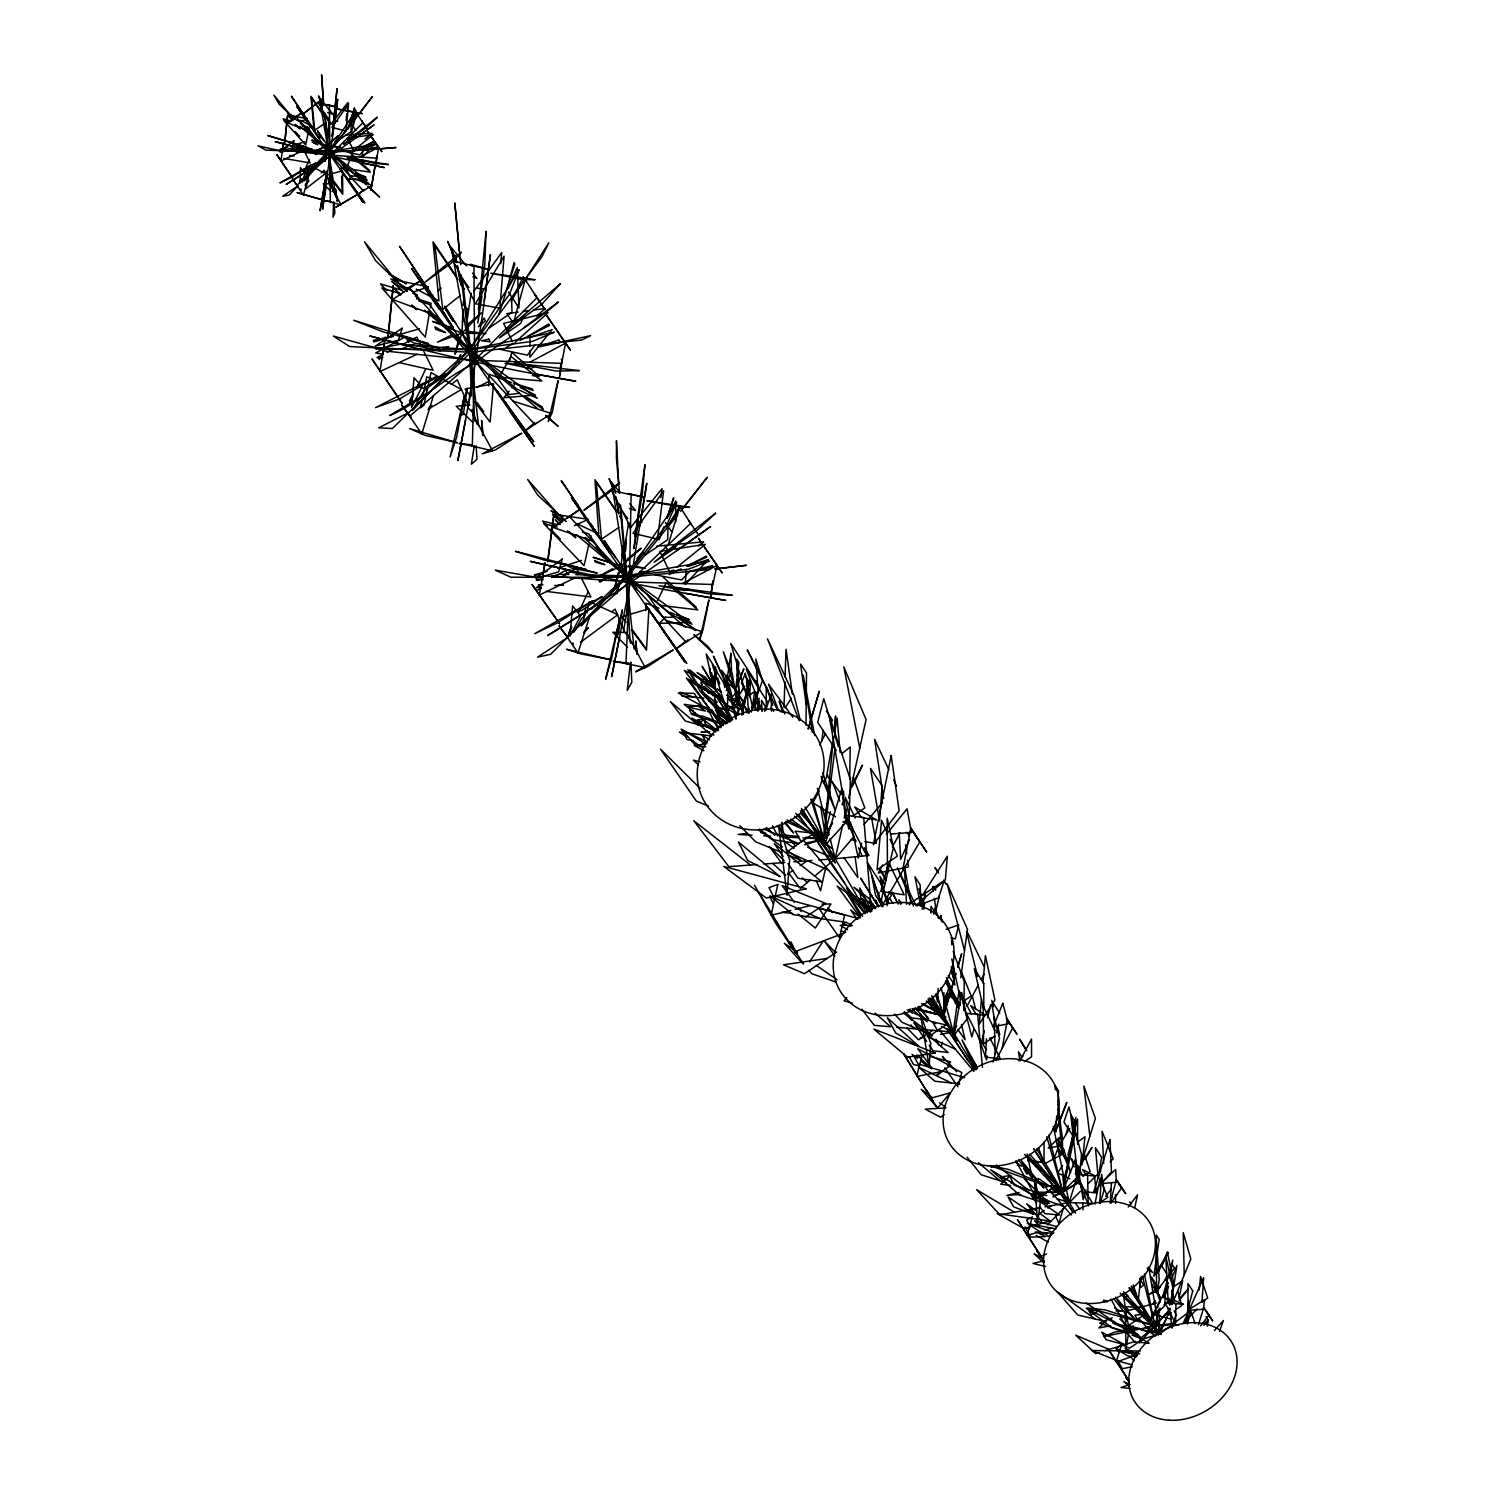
<?xml version="1.0" encoding="UTF-8"?>
<svg xmlns="http://www.w3.org/2000/svg" width="1495" height="1495" viewBox="0 0 1495 1495"><rect width="100%" height="100%" fill="white"/><g stroke="black" fill="none" stroke-linecap="round" stroke-linejoin="round"><path stroke-width="1.5" d="M675.703 521.662L675.703 500.993L668.209 516.653M771.327 711.153L771.345 693.923L765.459 710.686M1044.052 1142.217L1044.033 1163.166L1038.52 1147.824M1159.41 1315.077L1159.391 1330.531L1166.605 1318.609M529.94 350.615L529.903 357.23L552.16 329.554L530.015 337.365L529.959 346.186M351.101 124.253L351.063 131.653L338.842 140.081M806.011 725.224L806.515 672.956L800.591 664.098L806.216 704.481M739.707 705.939L737.353 664.191L739.558 705.733M736.942 685.981L743.819 668.882L735.54 689.494L738.96 662.79L736.736 659.071L737.259 676.076M943.943 992.643L943.569 1015.796L912.025 1008.508M963.826 1010.601L964.294 981.673L953.175 951.418M849.683 779.157L850.244 746.977L841.592 753.854M835.144 737.932L835.555 715.974L834.004 732.232M930.899 913.165L931.03 906.288L935.235 912.828M645.803 610.651L645.971 603.195L659.033 608.166M488.659 385.953L488.958 374.199L511.159 382.421M668.003 526.763L667.686 539.714L644.962 555.206M300.046 182.689L300.476 167.664L305.335 173.551L301.766 181.063M759.049 709.882L759.367 700.912M783.978 707.303L784.894 681.757M785.062 677.123L786.052 649.26L792.331 694.147M944.242 997.651L943.569 1015.796L918.846 1009.648M749.257 708.387L749.088 712.779L742.865 704.145L746.995 690.896M749.724 697.417L750.434 679.851L748.378 686.485M333.609 202.143L332.974 217.223L334.88 212.738L333.89 202.105M938.187 988.457L937.533 1002.042L935.945 995.296M710.816 685.439L708.2 680.767L703.379 681.869L714.535 687.158L715.582 666.994M459.656 340.262L458.797 338.393L455.041 354.24L461.955 333.142L463.226 309.315M463.45 304.98L463.693 300.663L463.244 305.073M986.476 1038.838L985.429 1057.114L1000.361 1058.778L989.989 1038.165M1111.476 1182.62L1110.355 1200.336L1112.56 1196.804M940.486 919.892L940.785 915.37L942.149 922.116M1099.685 1203.382L1101.628 1174.266L1103.964 1190.394L1100.17 1203.438M1201.98 1302.014L1203.625 1277.59L1183.367 1323.038L1197.215 1308.947M686.354 569.165L685.252 584.433L708.387 559.466L688.69 566.231M1056.741 1115.831L1055.563 1131.752L1066.795 1102.394L1057.47 1126.744M1057.75 1102.282L1058.591 1091.014L1054.947 1085.407L1055.302 1089.724M924.19 907.334L924.545 902.83M924.882 898.327L925.405 891.562L922.209 909.203M500.003 305.914L504.095 256.206L475.354 303.765L499.816 308.176M327.461 140.119L328.395 129L326.994 145.688L324.228 158.302L326.078 149.93M569.987 636.085L572.622 605.905L580.565 616.033L571.034 634.086M945.046 998.978L943.569 1015.796L916.771 1008.807M1132.425 1333.671L1133.098 1325.747L1134.07 1332.026M416.731 298.981L417.105 294.646L412.807 293.375M981.468 999.034L979.188 1024.187L994.922 999.987L985.411 955.604L982.925 983.037M500.675 263.681L501.741 252.412L473.597 291.693M833.556 736.867L823.708 839.069L804.572 844.843M560.831 363.547L559.541 376.665L562.12 360.575L561.26 359.174M346.13 120.441L346.803 113.695M347.251 109.191L347.943 102.445L330.825 124.347L328.246 118.367M462.796 309.465L462.553 322.285M466.739 316.492L467.561 308.456M887.114 905.746L887.563 901.335M618.893 573.613L618.313 572.51L614.501 588.525L621.079 566.082L623.228 545.432M1082.118 1164.549L1084.959 1136.723L1077.615 1142.236M1199.214 1289.886L1200.597 1276.487L1207.68 1297.94L1202.653 1301.734M701.342 680.786L714.535 687.158L716.086 673.423L713.676 676.431M986.999 1055.825L986.55 1059.936L978.029 1036.315L986.289 1049.789M630.554 662.266L627.227 690.335L631.824 682.187L630.909 662.322M1140.834 1277.87L1138.181 1300.314L1133.247 1284.934M1186.189 1323.168L1188.787 1301.229L1189.908 1315.114L1187.329 1323.467M334.637 123.58L337.683 99.268L322.546 209.393L326.003 186.931M834.92 748.92L823.708 839.069L805.805 843.124M327.33 135.503L329.33 119.992L324.807 113.732L332.899 191.416M330.713 167.683L328.713 183.007L332.507 187.137M306.325 176.896L307.017 171.57L319.201 163.161M484.231 301.074L490.397 254.561C481.726 323.537 471.467 392.475 457.844 460.553L465.58 419.721M660.827 497.629L662.042 488.659L630.124 528.183L627.545 522.11M878.462 896.738L879.079 892.235M959.024 990.419L953.268 1032.055L940.542 1034.316M960.78 977.767L967.489 929.236L947.12 883.825L964.537 950.577M622.817 545.955L622.107 556.308M726.85 681.271L726.346 684.822L713.451 656.155L720.945 672.283M467.15 320.042L471.131 293.3M472.42 379.655L468.159 407.985L474.382 414.264M752.135 708.742L754.732 691.344L750.21 694.895M1169.837 1308.162L1168.828 1314.927L1168.473 1308.144M1170.51 1303.659L1172.865 1287.886L1165.782 1256.211L1168.249 1303.64M307.671 173.588L308.344 169.159M821.633 741.146L823.315 730.364M474.233 446.015L471.373 464.179L476.942 459.32L476.176 445.902M751.294 712.143L752.284 705.846L746.584 681.458L748.565 713.358M308.101 175.98L306.064 188.576L325.368 173.588L309.801 165.496L308.774 171.794M1157.055 1293.287L1159.242 1279.776L1156.14 1239.953L1156.663 1293.212M639.729 526.24L646.793 483.259L630.199 583.33L611.661 676.618L619.64 637.412M429.551 312.268L425.29 337.104L381.898 287.974L401.165 293.954M430.336 307.764L431.102 303.242L418.264 299.262M624.387 547.787L628.722 522.671M1169.651 1278.337L1172.79 1260.061L1162.661 1297.342M628.236 603.98L623.583 630.797L629.787 637.823L627.022 577.313L620.574 504.974M352.82 159.722L353.511 155.854M1207.269 1326.196L1208.39 1319.898L1204.839 1322.888M1002.229 1048.144L1007.387 1019.646L1012.694 1027.906L996.118 1059.918M832.565 743.183L826.754 775.083L841.423 794.331M835.051 729.523L837.125 718.123L840.097 752.284M902.569 871.099L910.791 827.707L919.836 841.891L881.564 906.587M1094.938 1204.073L1100.058 1178.172L1107.702 1197.42L1100.152 1202.447M948.054 993.353L943.569 1015.796L914.772 1008.135M422.281 398.997L420.487 407.855L424.094 405.126M423.178 394.587L426.766 376.871L431.195 378.272M583.835 617.229L585.704 608.334M583.143 621.565L585.106 612.146L607.755 596.748M764.394 711.153L765.365 706.593L761.553 700.258L762.039 711.377M1179.032 1297.903L1182.713 1280.71L1173.22 1286.989M933.628 914.099L934.992 907.82L938.561 918.435M424.169 403.856L426.131 394.923M427.103 390.457L431.008 372.591L439.119 377.114M824.53 816.513L829.949 791.864L822.456 780.577M586.9 612.95L589.385 601.644L617.809 614.688L580.415 642.345M825.913 866.633L820.568 890.796L816.233 880.48M1134.742 1207.698L1137.602 1194.748L1128.295 1206.895M842.731 824.735L835.182 858.747L814.513 876.35M844.208 818.045L846.17 809.225M848.618 798.218L866.091 719.562L843.815 666.938L859.756 748.079M742.473 711.769L749.556 680.206L742.454 713.975M861.587 843.236L858.261 857.999L850.431 821.876M588.937 544.18L584.059 565.689L543.694 523.568L557.187 527.006M589.927 539.882L590.899 535.584M939.421 895.673L936.076 909.838L934.3 898.364M753.405 707.023L756.937 692.241M1066.159 1134.238L1068.215 1125.623M425.608 396.231L427.719 387.541L450.929 371.62M981.673 1041.679L984.327 1030.784M987.522 1017.721L990.718 1004.64M830.491 811.635L824.96 834.154L820.736 807.113M509.552 361.285L511.776 352.278L539.246 376.366L532.295 375.544M996.53 1032.933L998.753 1024.056M350.933 134.681L356.52 113.041L362.949 122.796L330.227 155.181L296.888 185.324L303.41 195.004L309.11 174.28M945.008 1002.267L949.082 986.793L945.457 981.262M909.502 904.961L910.642 900.625L904.624 867.399M941.252 1046.668L942.411 1042.295M1110.206 1202.952L1116.41 1179.667L1121.642 1187.815L1110.972 1203.139M958.557 1084.735L961.827 1072.55L948.409 1065.916M974.067 1028.747L971.862 1036.969L960.257 992.25L971.582 1014.507M1072.737 1136.947L1067.897 1154.925L1076.269 1165.278M1073.933 1132.444L1077.559 1118.97L1077.615 1144.123M506.861 289.283L514.056 262.615L514.897 263.942L498.825 314.679M514.093 320.677L525.268 279.658L536.967 297.748L474.588 360.276L409.686 416.189L421.796 433.961L433.4 395.764M993.054 1062.029L999.52 1038.24L994.194 1017.086L995.203 1054.125M1159.69 1308.312L1154.925 1325.841L1139.526 1342.809M742.342 690.111L743.576 685.7M1064.066 1178.116L1068.383 1162.979L1057.6 1147.02M1063.207 1208.633L1058.927 1223.583L1055.713 1216.369M1086.024 1189.796L1083.165 1199.756L1077.615 1165.222L1082.399 1175.518M957.79 967.078L961.659 953.773L957.809 966.947M350.914 119.693L354.464 107.846L350.933 119.768M1157.485 1307.957L1160.643 1297.492L1151.599 1284.373M668.153 544.909L679.795 506.599L690.634 523.399L629.451 581.91L566.736 636.515L577.93 652.923L589.703 616.519M1160.269 1308.573L1154.925 1325.841L1140.666 1338.343M1163.615 1297.772L1168.305 1282.654M1198.448 1324.645L1203.83 1307.434L1208.876 1315.32L1200.578 1325.841M347.812 129.317L350.316 121.674M1186.413 1323.542L1190.674 1310.629L1195.084 1323.561M666.845 518.354L673.666 497.854L667.069 518.13M712.76 682.636L716.796 670.638L706.201 654.006L714.087 688.485L691.942 673.684L689.905 669.928L702.968 681.066M741.875 715.227L743.258 711.34L736.661 701.118M752.508 708.368L762.487 680.636L755.853 659.033L758.227 692.447M1065.785 1187.497L1064.347 1191.515L1062.665 1174.435M726.29 690.578L727.374 687.55L723.524 680.823L724.851 687.569M1219.49 1331.354L1223.433 1320.477L1214.407 1330.587M659.164 539.732L663.911 526.763M733.297 706.182L736.063 699.062L738.268 702.912L728.233 709.508L715.862 707.677M1053.9 1158.831L1057.731 1149.057L1061.338 1154.869L1046.332 1162.848L1027.981 1161.129M1165.128 1280.056L1166.735 1275.945M1168.623 1286.317L1164.474 1296.744L1171.071 1303.603L1176.92 1265.461L1171.93 1277.982M301.168 179.269L299.579 183.175L301.074 178.877M304.363 171.439L309.185 159.647M1139.47 1340.118L1159.84 1333.858L1170.249 1308.686M1171.987 1304.518L1190.824 1258.996L1183.255 1232.684L1184.246 1274.861M508.225 288.273L517.27 267.68L518.989 307.877L508.487 292.104M909.539 839.592L900.663 859.307L899.205 832.846M1139.788 1280.692L1141.545 1276.786M412.9 396.343L410.004 402.566L409.462 400.884L413.536 393.278M417.74 385.99L425.533 369.246M571.725 627.115L568.81 633.375L571.445 626.442M578.546 612.501L588.339 591.478M945.232 996.885L947.082 992.867M852.225 786.762L862.503 765.141L850.636 787.734M657.37 600.728L666.322 582.62L697.847 609.867L659.856 605.288M302.027 182.353C317.538 157.181 346.541 140.063 355.773 110.48L328.975 151.5L304.494 180.82M422.095 386.85L411.592 407.275L414.022 377.749L420.749 385.336M819.615 745.071L825.576 733.522M830.491 723.991L832.453 720.179L826.324 710.966M832.323 822.642L823.708 839.069L802.908 837.947M842.021 804.16L844.189 800.049M1019.982 1060.721L1031.513 1038.988L1031.569 1056.797L1024.206 1061.73M956.445 1026.075L953.268 1032.055L923.929 1029.569M966.91 1006.378L978.253 985.037M981.15 979.561L984.046 974.123M417.628 385.654L419.665 381.842M819.335 790.743L812.888 802.759L835.593 816.887M823.614 782.745L827.912 774.728M882.573 864.988L878.238 872.987L908.455 866.988L907.577 860.316M892.384 846.955L899.99 832.958M832.491 822.979L823.708 839.069L805.73 837.219M842.358 804.871L844.544 800.853M573.93 632.179L581.704 618.594L584.994 615.417M1085.164 1158.961L1092.004 1147.412L1081.838 1162.923M753.368 707.752L759.068 698.408L752.994 707.64M1069.729 1128.37L1057.712 1148.123L1059.394 1137.489L1048.219 1148.048L1057.993 1146.31M1072.102 1124.446L1074.494 1120.54L1070.812 1114.84M744.734 686.336L736.306 699.716L737.558 691.363L729.896 699.23L736.53 698.277M922.527 895.15L947.363 856.224L945.326 879.808L909.24 904.083M526.688 277.248L548.796 242.844L541.769 257.009L470.85 352.259L392.4 428.504L378.665 427.832L408.939 412.433M809.655 961.883L823.147 941.028M735.428 715.937L744.099 702.557M1065.318 1188.133L1062.795 1192.02L1053.078 1197.084M785.137 707.733L791.397 698.277M1062.609 1165.483L1057.656 1172.865L1069.747 1178.77M1066.309 1159.952L1070.028 1154.42M1065.281 1188.357L1062.795 1192.02L1053.134 1196.075M1075.279 1173.706L1077.783 1170.043M1045.397 1199.326L1043.361 1202.148L1047.247 1200.13M534.892 345.158L527.455 355.175L499.087 349.12M1105.609 1196.392L1111.252 1189.011M359.248 113.732L372.255 96.764L329.292 152.415L303.485 179.923M1152.626 1304.201L1155.336 1300.687M955.548 1029.139L953.268 1032.055L941.57 1026.411M1167.801 1276.637L1155.672 1292.203L1160.494 1286.84L1147.917 1295.006L1156.495 1291.288M1170.473 1273.198L1174.491 1268.04L1171.575 1263.574M683.365 507.833L707.284 477.26L680.561 511.271M1179.2 1300.594L1188.245 1289.026L1179.163 1299.062M509.178 391.148L503.908 397.707L535.528 395.11L520.204 387.448M511.813 387.859L514.467 384.57M677.777 514.71L627.022 577.313L550.627 654.324L537.583 657.146L566.829 637.991M886.329 834.36L907.073 808.832L911.315 832.435L890.87 834.004M305.092 185.231L308.979 180.596L305.784 183.941M854.15 836.247L835.182 858.747L818.886 859.961M864.054 824.492L882.629 802.441M846.88 997.52L844.077 1000.79L852.43 1003.276M1203.942 1325.299L1208.39 1320.235L1205.96 1316.497M581.424 625.919L626.218 575.799L666.807 524.801L676.805 502.339L626.218 575.799L591.59 609.082M583.984 632.684L588.469 627.676L583.779 632.217M364.107 150.098L359.772 154.901L344.579 151.406M1170.062 1309.115L1154.925 1325.841L1103.684 1336.642L1114.99 1332.008L1139.396 1328.233M689.55 571.408L681.664 579.967L654.492 574.715M428.803 408.808L431.905 405.537L428.635 408.266M938.262 1074.942L941.345 1071.691M947.512 1065.225L950.614 1061.992L930.937 1056.61M468.477 326.377L481.315 312.904L467.58 324.546L468.477 326.377L461.955 333.142L437.4 342.168L452.892 334.338L453.733 336.188M1169.482 1310.685L1154.925 1325.841L1146.048 1327.224M1047.565 1224.741L1080.399 1191.347M351.886 176.204L348.783 179.307L366.63 179.269L356.913 174.13M828.473 834.341L823.708 839.069L785.828 821.353M1088.323 1183.498L1100.843 1171.071M1110.094 1161.895L1113.158 1158.849L1102.058 1131.192L1103.721 1163.39M665.63 617.024L659.258 623.34L690.858 622.35L680.636 617.323M1018.338 1060.74L1022.916 1056.217M1106.15 1320.832L1098.806 1327.952L1110.579 1325.785M1159.055 1309.583L1154.121 1314.311L1170.828 1319.113M1163.97 1304.855L1168.903 1300.127M1100.619 1183.741L1115.625 1169.482L1116.354 1182.19L1102.861 1183.517M828.641 834.565L823.708 839.069L787.099 819.989M515.252 342.205L548.067 312.679L503.591 323.387L512.523 341.72M330.694 142.399L338.038 135.821L326.994 145.688L314.567 151.518L322.845 147.65M321.163 173.028L324.303 170.224L329.778 182.465M627.825 560.12L641.206 548.216L627.227 559.018L627.825 560.12L621.079 566.082L597.402 577.201L612.595 568.698L613.174 569.819M916.416 905.148L944.092 880.985L938.617 897.785L916.865 905.839M437.96 290.946L441.193 288.124M536.593 316.006L545.376 308.493L534.014 310.007M534.5 422.711L524.016 431.681L537.041 422.767M800.143 888.591L810.122 880.088M612.034 611.661L615.062 609.119L623.882 630.217M673.591 569.913L670.059 572.772L659.837 551.393L705.304 544.329L677.104 567.072M460.367 295.431L442.8 309.428L434.877 245.591L457.956 279.827M364.892 139.054L372.162 133.279L345.943 135.036M698.277 545.993L703.64 541.807L656.791 546.198M686.037 641.112L675.609 649.185L688.242 640.607L687.775 639.767M451.079 384.57L457.32 379.823L468.402 405.407M1139.115 1329.111L1123.511 1327.784L1112.672 1323.038L1159.84 1333.858L1187.441 1313.152L1187.46 1323.897M523.418 328.022L558.364 301.971C532.781 324.77 501.703 340.355 475.765 362.799C444.949 376.946 420.73 402.211 389.69 415.573L426.318 393.559M355.548 138.213L374.012 124.907L330.526 156.041L286.18 184.446L305.073 172.504M676.469 550.795L710.63 526.483C657.65 564.811 603.401 601.644 547.581 635.581L582.807 613.604M488.715 328.265L512.019 312.287L511.552 297.598M618.874 527.473L601.495 539.19L596.262 482.081L616.912 512.262M843.236 822.456L848.637 818.812M852.243 816.382L864.839 807.879L853.271 777.288M787.529 874.126L792.911 870.501M800.087 865.661L807.244 860.821M805.431 917.164L825.801 903.428L782.165 885.657L794.48 902.345M836.658 952.053L804.478 973.712L783.548 964.798L827.202 958.426M956.931 1005.556L960.5 1003.164M964.069 1000.772L971.208 995.988L961.528 972.273M932.805 1030.317L918.584 1039.866L907.203 1028.149M936.786 1074.662L950.11 1065.748L917.743 1048.761L931.348 1067.262M994.997 1036.203L983.561 1043.865L983.224 1005.911L994.941 1030.784M944.223 1114.728L940.561 1117.195L925.218 1109.122L945.999 1107.907M1075.821 1181.143L1079.39 1178.77M1082.978 1176.378L1090.135 1171.613L1084.286 1154.028M1044.332 1210.408L1037.194 1215.173L1029.102 1209.623M1047.902 1208.035L1051.471 1205.643M1053.844 1232.814L1048.182 1236.571L1045.173 1233.057M325.723 122.87L314.735 130.177L311.446 97.698L325.069 117.955M1167.67 1314.946L1171.202 1312.591M1176.49 1309.078L1181.779 1305.565L1177.649 1290.82M1143.507 1338.866L1129.416 1348.228L1122.764 1345.238M290.684 150.603L296.44 147.127L298.738 150.547M527.941 336.338L548.646 323.948L549.562 325.424L520.017 340.337M428.093 409.294L461.413 389.504L443.174 379.356M542.218 584.134L536.406 587.591L540.947 587.927M555.766 576.098L565.446 570.361L568.025 574.08M294.459 150.416L301.915 146.099L310.119 162.936L283.62 158.377M537.509 590.301L541.396 588.077M564.68 574.734L576.322 568.063L579.443 574.267M293.057 151.126L298.103 148.341L313.427 151.855M1099.834 1310.162L1091.275 1314.89L1088.622 1310.274L1097.237 1309.564M560.718 577.257L570.436 572.006L598.037 577.294M529.921 362.22L565.54 343.159L561.653 363.341L474.588 360.276L383.262 350.858L379.917 371.582L416.862 354.334M682.43 583.555L717.002 565.446L712.909 584.489L629.451 581.91L542.853 575.706L539.209 595.122L574.771 577.986M359.79 157.068L378.627 147.295L376.852 158.152L330.227 155.181L282.518 150.023L280.873 161.068L300.065 151.929M686.99 566.1L706.238 556.121L706.799 557L687.046 566.175M383.019 354.521L377.058 357.604L381.543 358.613M386.999 352.484L392.961 349.4M402.884 344.28L416.787 337.085L420.88 345.401M506.132 347.345L514.074 343.327M440.875 350.521L448.724 346.578L441.978 347.494M476.755 387.485L488.772 381.505M669.199 574.491L681.103 568.941M574.342 525.717L588.283 519.288L552.477 514.018L566.399 521.456M360.202 148.341L350.222 152.864L369.657 170.523M1046.556 1253.913L1040.707 1256.547L1044.332 1262.023M401.37 348.989L411.536 344.71L440.39 350.82M1112.243 1317.805L1099.759 1323.056L1125.623 1332.736M989.69 1038.595L993.708 1037.063M844.488 932.917L795.34 951.605L803.619 964.013M991.204 1167.408L996.754 1165.352M1132.07 1354.04L1140.218 1351.032L1091.873 1350.527L1115.793 1360.058M1137.62 1354.563L1116.242 1362.038L1119.419 1351.144L1139.769 1353.816M695.324 712.536L691.531 713.844L689.494 709.938L693.344 710.443M946.129 929.273L958.706 924.919L955.324 938.804L951.007 938.169M543.227 573.034L534.724 575.837L534.35 574.94L547.301 571.221M558.083 568.119L581.499 560.382M1129.472 1384.781L1121.007 1387.491L1130.052 1388.463M285.975 147.725L279.714 149.706L288.012 146.884M292.235 145.744L304.774 141.782M1099.423 1352.414L1095.555 1353.592L1075.727 1335.166L1109.103 1349.443M1105.216 1350.62L1135.434 1341.351M1040.464 1231.45L1027.065 1235.505L1030.111 1224.069L1055.993 1228.871M1044.93 1230.086L1051.62 1228.068M1030.56 1226.76L1024.168 1228.684L997.109 1213.622L1049.77 1220.966L1034.839 1225.47M626.573 615.361L622.107 616.688L626.162 622.256M631.039 614.034L648.923 608.727L646.457 650.119L631.581 629.694M1156.775 1302.967L1128.949 1310.386L1125.361 1306.723L1141.638 1307.321M393.353 336.282L373.825 341.906L373.358 340.374L393.278 336.02M399.894 334.413L419.534 328.769M328.19 174.747L342.467 170.766L342.785 194.35L332.17 180.091M542.666 578.528L536.275 580.097L543.208 579.761M551.169 576.435L559.672 574.323L568.847 574.529M790.818 910.436L771.233 915.258L775.045 896.01L858.99 918.771M795.172 909.352L810.402 905.596M1044.257 1260.752L1033.026 1263.425L1045.603 1266.564M1019.198 1192.449L1006.864 1195.327L1020.842 1194.486M280.144 152.228C311.128 144.847 345.214 158.377 375.357 144.473L328.975 151.5L296.421 151.985M707.322 730.924L701.062 732.326L709.845 731.728M558.439 342.561L590.6 335.665L581.761 339.982L470.85 352.259L349.624 346.56L333.385 336.076L375.451 347.774M1040.632 1234.44L1047.229 1233.076M714.872 702.743L717.376 702.239L714.236 699.081M943.046 1071.28L916.827 1076.437L919.574 1064.272L964.555 1077.708M1132.257 1366.748L1122.296 1368.71L1117.868 1361.011L1132.164 1364.86M920.359 1037.885L924.863 1037.082M927.124 1036.689L932.301 1035.773M1040.576 1207.586L999.912 1214.8L976.665 1189.721L1014.414 1212.221M1044.93 1206.82L1069.149 1202.522L1092.602 1203.325L1085.463 1191.515M1010.975 1175.425L1000.473 1176.995L1004.547 1179.2M519.363 393.222L509.253 394.605L492.303 370.368M506.712 313.632L518.092 312.119M522.633 311.521L529.454 310.605M747.238 833.294L738.194 834.453L752.06 835.2M705.883 718.852L697.305 719.824L701.267 721.973M841.311 925.349L845.834 924.919L842.545 921.836M710.405 569.427L627.022 577.313L551.674 577.257M470.009 404.977L456.181 406.248L472.775 422.263M377.02 149.238L396.025 147.519L329.292 152.415L265.998 150.154L257.906 145.781L279.528 150.64M757.143 864.54L728.869 866.651L693.792 820.736L750.471 865.044M763.814 864.054L784.763 862.503M793.752 861.83L811.916 860.485M1037.156 1193.533L1046.481 1192.973M1051.134 1192.711L1062.795 1192.02L1078.474 1182.396L1062.795 1192.02L1037.549 1192.263M570.866 578.453L626.218 575.799L687.962 569.371L709.62 561.055L626.218 575.799L575.743 574.678M554.552 585.498L563.409 585.068L558.868 585.012M673.61 617.155L663.369 617.472L647.559 594.879M289.862 155.779L294.253 155.704L289.806 155.48M356.371 176.074L350.503 176.111L341.196 162.824M822.007 904.064L830.977 903.989L815.373 928.04L798.162 914.099M542.61 577.238L510.916 577.219L495.35 570.156L535.827 577.238M542.984 584.825L538.443 584.769L539.041 586.227M470.065 333.329L486.024 333.628L469.168 331.479L470.065 333.329L461.955 333.142L432.541 321.406L451.284 327.405L452.125 329.236M626.779 632.516L612.857 632.273L627.47 647.204M763.627 835.817L770.56 836.191M782.109 836.826L798.293 837.705M1115.98 1310.816L1126.146 1311.358L1126.37 1316.235L1123.848 1316.441L1126.595 1321.057L1126.445 1317.842M629.227 566.773L645.391 568.119L628.629 565.671L629.227 566.773L621.079 566.082L593.067 557.28L611.735 563.167M1136.854 1356.656L1127.94 1355.928L1115.924 1348.957L1137.172 1355.292M896.794 1027.271L919.481 1029.195M1171.987 1324.738L1178.621 1325.299M703.995 698.146L682 696.091L680.001 692.26L693.942 697.212M1052.106 1233.356L1040.595 1232.291L1027.214 1223.19L1052.517 1232.272M1103.067 1301.341L1107.552 1301.753L1103.665 1300.015M699.753 679.16L706.275 679.795L708.854 684.467M1087.201 1192.02L1096.246 1192.917L1094.62 1177.238M1044.538 1195.253L1030.84 1193.907L1018.45 1186.525M760.787 832.622L765.272 833.07M774.26 834.004L798.984 836.527M382.851 357.529L378.478 357.081L379.244 359.604M472.27 444.856L459.058 443.436L475.13 446.687M959.79 1083.931L934.805 1081.221L918.547 1067.075L951.474 1083.034M331.628 146.211L340.804 147.22L326.994 145.688L311.764 140.119L321.911 143.838M781.885 912.268L792.911 913.501M927.928 1019.814L911.763 1017.946L904.793 1011.928M705.752 746.734L694.185 745.388L703.902 750.752M711.695 735.951L679.384 732.101L686.934 737.166M476.195 288.068L484.959 289.133M1126.183 1352.47L1137.153 1353.797M546.422 591.403L590.917 596.972L581.536 578.397M1010.62 1185.46L1000.678 1184.152L1009.835 1176.191L1013.647 1184.021M635.468 521.549L641.99 522.446M714.517 707.602L726.121 709.191M382.384 354.016L375.675 353.044L405.182 336.861L439.792 348.466L413.311 342.841L405.276 336.749L408.995 342.523M851.309 839.611L855.85 840.302M864.895 841.685L876.238 843.423L871.249 815.952M1027.812 1160.101L1043.211 1162.568M333.703 120.665L337.777 121.338M685.457 593.309L725.729 600.411C660.229 589.236 594.917 576.528 530.258 561.354L573.071 570.978M533.808 373.713L575.818 381.244C506.506 369.564 437.493 354.633 369.807 335.945L415.143 347.756M726.421 705.789L738.922 708.144M707.284 711.471L711.826 712.349L699.791 705.192M693.624 740.922L687.009 739.558L682.243 730.065L707.191 742.006M702.426 742.716L706.836 743.632M1017.291 1165.203L1021.72 1166.119L1016.077 1162.605M361.566 162.768L384.308 167.59L330.526 156.041L275.211 141.651L298.813 147.93M399.483 362.687L433.12 370.293L422.917 349.55M1106.113 1321.543L1077.783 1315.039L1057.283 1291.773L1095.181 1319.02M558.046 524.838L542.554 521.064L547.413 525.96M582.452 532.201L588.619 533.79L604.914 556.962M700.071 761.889L693.344 760.133L698.445 764.842M844.245 924.545L850.879 926.283M1056.909 1226.61L1034.596 1220.78L1039.137 1226.05M713.993 735.017L709.976 733.933L691.83 718.011L715.974 731.896M919.556 1066.066L913.445 1064.403L909.147 1056.61M717.563 729.915L685.252 721.001L670.395 701.622L697.268 724.309M291.768 121.226L283.172 118.778L287.675 123.562M402.024 290.217L380.477 283.919L386.719 290.609M289.955 122.141L283.527 120.235L305.69 144.94L309.259 127.897L302.831 125.972M302.906 125.561L307.335 126.907L316.791 140.381M513.271 383.056L532.201 388.906L533.08 390.531L517.139 384.626M665.462 620.182L702.351 631.712L686.037 642.084L569.427 516.504L552.776 527.324L591.628 540.704M841.349 930.955L845.721 932.319M1005.986 1182.601L981.225 1174.79L967.153 1157.242M1014.301 1185.217L1046.836 1195.477M1056.984 1198.672L1069.149 1202.522L1095.405 1118.447L1083.838 1085.987L1089.874 1136.144M629.302 508.487L635.562 510.486L629.75 503.722M512.916 401.034L551.655 413.573L534.762 424.262L474.588 360.276L409.779 288.161L392.587 299.449L433.718 314.791M1152.028 1333.129L1128.632 1325.43L1138.741 1318.422L1155.074 1336.493M723.449 724.851L691.363 714.255L703.547 716.404L723.169 723.935M835.854 981.972L811.86 973.768L808.795 970.367M418.675 300.738L429.626 304.531L447.08 329.405M676.17 614.389L689.344 619.696L676.394 614.763M351.232 177.83L372.143 185.193L363.304 190.855L295.954 116.834L287.021 122.683L308.568 130.962M1047.845 1186.582L990.176 1165.595L1008.826 1169.501L1048.257 1185.946M1052.106 1188.133L1062.795 1192.02L1073.971 1137.807L1075.839 1117.382L1062.795 1192.02L1052.405 1187.684M327.685 112.443L333.105 114.424L319.257 97.736L321.313 103.473M1063.954 1206.633L1039.268 1197.514L1049.527 1190.207L1071.261 1214.968M1132.089 1335.166L1142.871 1339.202L1119.718 1318.945M472.943 276.855L476.924 278.444L472.476 273.08M781.642 852.449L755.722 841.853L739.801 825.651M788.127 855.084L801.077 860.372L786.127 849.683M349.531 170.841L341.271 167.403L341.421 171.663M708.555 806.123L696.334 801.04L660.584 749.219L700.127 788.407M763.87 829.108L799.04 843.722L773.756 839.891L759.385 829.071M807.543 847.273L835.182 858.747L868.969 855.439L864.353 847.702M1145.133 1327.392L1161.26 1334.418L1146.721 1327.896M828.473 870.109L787.342 851.776L803.301 840.059L864.951 913.651M955.342 1049.135L928.657 1037.1L938.86 1029.326L973.918 1071.466M1029.139 1228.946L1024.935 1227.04L1030.653 1237.131L1045.995 1236.571L1035.474 1231.805M819.652 918.472L770.131 895.916L792.929 914.604L846.226 922.303L852.281 925.648M1130.089 1384.576L1123.941 1381.716L1129.192 1385.958M561.26 516.317L550.945 510.804L563.036 516.822M577.089 523.792L598.804 534.051L594.935 479.708L616.164 510.636M907.241 1009.798L935.739 1023.57M1073.765 1180.732L1079.82 1183.685L1075.615 1171.146M1132.855 1352.134L1124.987 1348.284L1128.108 1351.48M670.414 612.296L674.507 614.296M295.057 117.488L287.47 113.134L295.001 117.264M300.663 120.366L313.744 127.131L310.979 96.315L321.836 112.349M405.911 283.751L388.906 273.847L406.397 283.658M416.227 289.096L438.951 300.869L433.027 241.854L455.788 275.454M1114.56 1307.975L1120.353 1311.04M1010.676 1182.508L1022.916 1189.123M1033.12 1194.636L1049.434 1203.456L1024.411 1179.05M705.21 707.677L678.225 693.026L694.297 693.381L701.959 705.92M705.248 724.122L715.171 729.485M921.462 1003.612L943.569 1015.796L955.847 973.712L943.569 1015.796L923.667 1003.855M1042.052 1258.173L1034.073 1253.707L1043.734 1262.677M562.4 520.69L553.038 515.439L561.971 522.801M1036.222 1235.337L1048.219 1242.121M725.822 724.103L721.898 721.823L722.122 719.076L727.43 722.945M725.991 708.051L737.633 714.872M1047.154 1186.432L1037.623 1180.826L1038.203 1178.34L1068.121 1198.747L1050.966 1188.675M709.396 727.654L715.376 731.223M840.171 925.274L847.628 929.74M293.394 119.058L288.087 115.844L293.207 120.291M407.369 291.002L391.634 281.434L403.762 292.03M694.222 682.935L686.336 678.057L712.162 712.573M700.127 686.597L723.786 701.248M843.161 821.596L848.842 825.128L846.357 818.569M1086.248 1303.061L1118.858 1324.85M709.471 739.838L702.22 734.961L705.64 741.52M690.69 739.689L701.996 747.294M720.926 691.344L717.151 688.803L720.553 691.961M726.589 695.156L737.913 702.799L740.062 706.556M729.822 721.244L717.264 712.704L730.251 721.767M1036.857 1199.401L1031.139 1195.495L1036.652 1202.746M1040.651 1201.999L1059.693 1215.024L1044.93 1213.622L1039.417 1206.372M866.147 906.082L837.125 886.087L860.653 917.986M797.545 952.39L784.389 943.27L802.703 963.602M816.363 965.415L837.05 979.748M765.907 828.604L771.569 832.547M784.782 841.722L794.2 848.263M715.6 715.245L700.613 704.724L703.211 708.518M719.357 717.88L726.85 723.131M790.874 819.148L832.098 848.637L794.387 816.214M758.115 829.632L782.39 847.011M864.857 904.213L855.607 897.448L870.034 902.27L873.603 908.287M868.558 906.904L872.276 909.614M1035.979 1210.595L1026.71 1203.849L1041.51 1221.191M1039.679 1213.305L1050.798 1221.415M932.189 1097.423L921.2 1089.313L937.458 1107.795M939.533 1102.824L945.027 1106.879M1124.595 1297.753L1136.443 1306.723L1144.385 1318.029M912.025 1054.274L917.425 1058.404M921.013 1061.132L929.983 1067.991M859.718 916.94L850.748 909.988L857.289 919.518M903.242 1012.75L932.525 1035.474L902.158 1022.356L894.44 1014.096M738.306 713.993L702.874 686.429L700.893 682.823M717.862 730.905L684.075 704.313L707.116 707.583L718.59 730.251M996.698 1165.184L1029.195 1190.786M1147.113 1268.19L1152.552 1272.525L1148.347 1267.087M1124.67 1293.156L1127.921 1295.735L1124.67 1297.361L1122.726 1294.128M946.989 993.783L957.361 1002.061L947.139 979.468M912.94 1010.059L927.255 1021.758L915.37 1008.153M926.19 1001.033L945.924 1017.254L927.928 998.978M576.248 534.575L671.816 614.8L692.017 624.2L626.218 575.799L595.776 547.133M559.242 524.016L555.28 519.924L560.419 524.371M567.539 530.856L575.837 537.714L568.978 531.771M708.686 682.299L706.088 677.646L697.062 672.526L714.535 687.158L711.62 672.843M978.534 1162.792L999.763 1180.639M537.097 408.191L470.85 352.259L428.056 311.109M545.843 415.573L558.177 426.318L545.881 415.741M685.626 627.414L627.022 577.313L584.377 538.069M694.166 634.702L707.752 646.326L712.667 652.605L694.128 635.001M1030.223 1160.512L1043.753 1172.229L1052.05 1184.059M718.179 710.779L729.205 721.767M300.009 126.253L355.567 174.635L367.153 180.39L328.975 151.5L308.4 131.168M366.387 184.819L329.292 152.415L304.27 128.327M368.032 186.277L379.637 197.116L368.032 186.352M295.393 124.795L300.14 128.944L295.3 124.459M424.561 310.212L516.691 388.943L537.322 398.249L469.636 349.624L435.026 315.37M400.286 295.3L394.512 288.741L400.847 294.702M411.76 305.335L416.675 309.633L411.929 305.167M875.042 1013.087L890.572 1026.747L874.257 1025.364L861.867 1009.162M1053.115 1128.575L1056.479 1131.603L1053.825 1128.052M663.238 577.257L696.221 607.138M772.691 863.381L785.735 875.341M565.11 520.335L537.845 495.237L527.679 479.484L557.112 512.972M766.318 827.482L774.802 835.313M727.355 698.258L739.278 709.321M916.753 1054.928L931.647 1068.775M827.8 907.988L832.715 912.604M585.629 537.565L589.011 540.76M701.23 680.524L729.298 706.986M1156.27 1272.245L1157.56 1273.46L1168.399 1252.418L1153.804 1276.3L1159.186 1239.43L1156.308 1235.001L1156.513 1257.8M784.165 860.597L769.346 846.45L781.399 862.951M802.273 877.864L807.207 882.573M781.25 712.087L777.942 708.91L768.505 684.131L792.836 717.245M294.552 118.983L279.21 104.22L273.903 95.157L289.955 114.554M407.051 290.927L375.619 260.709L364.518 241.816L396.063 280.35M1129.547 1201.849L1131.565 1203.811M1122.427 1294.053L1154.925 1325.841L1167.165 1325.374L1174.397 1323.168L1154.925 1325.841L1087.706 1307.975L1105.141 1309.882L1154.925 1325.841L1144.366 1274.002M711.751 719.936L719.618 727.691M300.476 123.356L305.223 128.047M415.236 295.804L421.833 302.326M908.923 1009.667L912.23 1012.937L910.063 1008.975M550.665 529.249L560.382 539.078M331.068 191.528L323.275 183.549L331.236 183.904L335.011 194.238M1120.204 1293.268L1159.84 1333.858L1148.87 1267.984M1130.967 1357.404L1134.163 1360.712M730.401 721.45L701.547 691.4L712.33 699.753L729.728 719.786M1027.514 1155.243L1062.795 1192.02L1048.743 1135.06M723.356 725.729L716.124 718.142L712.629 711.713L722.178 723.655M835.294 952.371L824.081 940.617L834.789 955.866M295.169 131.541L299.654 136.325M904.139 1012.227L911.8 1020.375M956.632 1071.597L942.355 1056.367L944.616 1060.291M728.682 722.066L700.426 691.68L687.868 669.536L709.265 701.192M1024.467 1154.308L1069.149 1202.522L1053.321 1126.464M1123.399 1291.68L1154.925 1325.841L1142.404 1276.076M777.082 825.745L795.826 846.263M800.666 813.205L823.708 839.069L812.383 799.302M349.979 182.558L340.169 168.954L364.817 202.946L343.308 173.102M713.078 695.866L704.724 686.429L708.443 693.213M784.408 822.568L793.583 832.995L785.305 822.101M1029.644 1154.159L1062.795 1192.02L1046.78 1136.667M795.732 813.299L835.182 858.747L830.136 838.732M929.89 999.968L943.569 1015.796L936.561 993.54M619.584 491.874L610.876 481.708L613.772 490.248M918.023 1006.602L928.601 1018.936L919.182 1006.322M927.292 1001.463L953.268 1032.055L940.953 987.616M466.533 265.942L450.182 246.264L453.863 256.692M800.442 810.795L823.708 839.069L810.795 799.059M929.142 997.856L943.569 1015.796L935.945 993.932M695.418 684.71L684.355 670.47L701.342 679.048L702.052 689.438M1113.981 1298.949L1126.464 1315.133L1123.399 1294.913M620.986 509.627L627.75 518.597M470.626 396.362L465.076 389.018L493.537 383.785L490.08 422.113L474.793 401.893M466.403 339.085L475.148 350.708L461.955 333.142L444.669 306.101L455.769 323.481M329.704 149.332L335.086 156.508L317.501 130.775L323.817 140.717M871.193 911.595L860.671 897.467L859.831 887.937L871.828 911.24M476.942 402.473L483.763 411.648M798.592 907.895L801.32 911.595M333.572 180.876L342.187 192.593L341.589 176.317M1018.637 1159.784L1032.335 1178.359L1027.158 1154.047M788.089 872.108L798.797 886.759M468.869 287.507L462.403 278.593L470.85 352.259L474.756 421.067M910.922 1024.897L913.613 1028.616M633.058 630.759L644.999 647.26M350.353 134.737L352.783 138.101M901.672 903.671L898.981 899.934L900.607 904.176M1129.005 1381.847L1125.623 1377.138L1129.286 1381.978M1025.738 1049.602L1019.609 1039.137L1026.915 1050.779M625.527 572.361L634.328 584.769L604.129 540.461L615.435 557.56M507.945 315.37L512.878 322.322M948.297 975.637L954.894 984.999L951.25 967.041M798.461 814.326L806.179 825.333M928.077 1001.164L932.992 1008.172M974.291 1069.822L947.157 1028.709L968.05 1060.908M1158.401 1334.699L1144.049 1313.021L1158.513 1334.755M509.87 411.461L534.238 446.239L411.574 268.521L439.138 309.203M358.482 195.92L363.005 202.386L296.552 106.182L311.072 127.58M944.747 1067.822L958.015 1086.753M664.696 545.451L668.321 550.665M844.114 857.868L857.868 877.602L855.121 856.784M957.884 1029.42L965.116 1039.791L961.453 1024.43M1075.167 1202.727L1079.82 1209.38M661.949 628.984L684.822 661.967L571.426 497.611L596.673 534.593M938.636 873.136L934.898 867.661L937.664 871.286M619.491 516.018L622.088 519.793M926.62 1041.417L913.763 1022.673L948.148 1052.48L933.067 1050.798L929.199 1045.173M783.044 856.355L774.298 843.554L821.914 881.863L798.031 878.312L788.033 863.68M697.997 534.201L689.102 521.157M603.363 542.778L561.223 480.624L578.64 506.3M665.406 522.521L671.834 532.033M461.787 285.526L464.366 289.339M862.671 916.304L846.114 891.468L860.148 915.183M715.339 709.901L724.365 723.43M906.848 832.229L909.24 835.817M836.21 750.453L817.728 722.347L823.745 698.651L833.724 731.429M1166.679 1273.534L1161.802 1266.134L1167.352 1251.932L1173.986 1284.635L1170.323 1279.085M933.366 886.442L935.795 890.142M1073.634 1136.947L1063.954 1122.11L1068.925 1106.935L1078.474 1144.366M355.866 130.588L350.092 121.73L355.305 109.677L355.548 118.983M758.451 685.906L730.775 643.485L746.603 695.904M1129.173 1287.737L1150.103 1319.786L1129.211 1287.999M801.582 809.281L818.681 835.574L802.647 810.103M930.694 998.623L944.391 1019.721L930.899 998.324M844.656 883.04L813.13 834.602L829.837 861.886L865.343 913.426M767.477 701.79L746.36 669.181L761.983 710.517M771.214 707.546L773.7 711.377M883.358 887.208L867.548 862.821L882.293 906.007M1033.643 1148.608L1059.432 1188.618L1033.531 1148.739M992.53 1002.042L999.763 1013.292M889.189 897.654L892.851 903.354M730.457 719.151L713.545 691.438L731.672 720.777M1021.851 1057.114L1018.413 1051.732L1020.057 1060.628M1139.657 1278.636L1143.638 1285.046L1140.592 1287.513L1139.825 1283.308M802.778 810.514L835.369 862.989L822.101 844.021L801.507 808.589M884.76 876.911L879.826 868.913L885.974 880.63M884.554 883.975L879.938 876.444L886.591 902.176L891.487 895.281L889.17 891.506M744.118 703.697L726.589 675.161L743.277 701.959M1131.341 1287.382L1159.84 1333.858M1081.894 1185.61L1078.325 1179.723L1087.725 1203.157M1036.726 1149.001L1075.615 1213.174M948.428 985.485L960.388 1005.35M746.042 676.88L748.304 680.636M879.658 898.738L883.265 904.737M878.985 900.158L883.003 906.848M846.992 818.755L852.767 828.398M977.375 1068.645L969.302 1055.171L976.441 1068.981M874.239 899.504L878.63 906.848M931.647 995.782L975.88 1069.971M873.043 904.064L875.024 907.428M753.405 703.771L757.834 711.246L757.292 698.109M869.735 910.548L862.727 898.57L867.324 910.044M805.02 807.001L866.521 912.548M711.583 709.452L720.796 725.561M713.171 677.328L714.928 680.431M712.461 677.945L715.096 682.598M712.984 679.44L710.368 674.806L710.032 668.358M713.395 684.673L711.041 679.59L714.535 687.158L702.127 666.34L710.387 680.225M709.284 677.796L732.737 719.637M878.63 905.802L875.547 900.233L876.743 903.204M1015.852 1160.718L1034.596 1195.047M1111.009 1299.136L1126.277 1327.242M330.283 184.969L341.122 204.852L330.32 202.087L329.405 105.528L318.472 102.706L329.704 123.805M473.149 414.9L492.565 450.855L472.308 446.071L474.588 360.276L473.971 266.073L453.265 261.046L474.195 300.831M627.227 633.824L645.186 667.648L625.956 663.556L629.451 581.91L631.114 494.77L611.455 490.36L630.498 526.969M619.902 563.858L630.759 584.395M772.466 825.913L777.774 835.985M892.104 892.328L896.196 900.139M866.82 855.794L845.591 815.205L863.718 817.559L871.305 910.885M979.916 1039.53L966.349 1013.461L977.618 1014.227L982.458 1067.28M767.907 690.148L747.257 649.914L777.624 710.237M1088.042 1197.103L1076.437 1174.266L1087.612 1175.145L1088.229 1205.998M769.701 896.402L773.588 904.083M935.926 1039.287L938.785 1045.024M915.93 905.465L897.392 867.829L913.482 906.101M892.384 892.384L898.14 904.064M855.289 818.027L845.049 797.041L849.459 817.354M966.966 931.422L983.972 966.387M953.66 998.137L958.669 1008.434M888.871 769.757L874.575 739.278L883.713 798.479M893.655 779.904L896.514 785.996M460.236 329.442L476.625 364.668M887.189 832.958L881.583 820.363L877.06 869.81L897.467 856.056L889.992 839.256M945.625 981.187L955.641 1003.724L946.372 977.58M784.8 714.012L779.213 701.267L782.801 712.386M454.106 256.262L447.622 241.386L453.546 254.823M466.571 401.183L468.253 405.052M846.189 819.129L855.944 841.722M858.616 847.889L862.148 856.093M321.35 102.407L318.603 95.942L321.257 102.127M1171.594 1304.556L1168.959 1298.407L1169.632 1305.284M1174.229 1310.704L1175.986 1314.796L1171.893 1328.214L1170.305 1312.161M572.865 642.831L573.519 644.364M613.585 489.145L609.1 478.624L613.847 489.612M821.073 776.335L835.088 809.841L822.811 772.653M881.844 886.236L888.983 903.391M951.792 973.301L954.315 979.692L953.193 963.49M799.208 720.665L767.496 638.851L794.051 695.586L800.274 720.291M832.285 781.455L839.741 801.114M456.517 262.69L451.397 248.413L469.636 349.624L478.568 425.813M322.415 106.444L319.556 98.483L336.132 197.527L331.74 185.473L324.546 112.424M472.121 411.013L474.233 417.03M772.709 705.304L766.188 686.654L766.318 709.602M743.034 713.956L737.259 697.305L740.922 703.64L743.463 713.975M614.501 491.126L611.698 482.997L626.218 575.799L634.123 648.979M618.724 503.329L620.126 507.403L626.218 575.799L627.414 614.576M471.934 409.499L476.961 424.15M326.545 144.361L330.75 156.676M717.656 677.852L719.73 683.962M1071.41 1158.606L1074.214 1166.96M628.722 637.169L630.778 643.392M337.104 200.498L337.421 201.47L335.497 189.136L336.786 198.237M734.587 687.962L723.374 651.857L732.513 674.918L738.773 714.404M835.051 735.783L838.377 746.715M779.325 825.165L789.622 860.017L786.987 895.299L778.577 825.333M753.947 704.369L755.592 710.106M745.239 706.687L746.977 712.891M1171.856 1290.297L1174.565 1300.5M817.41 788.276L829.015 834.285M972.348 996.156L975.6 1009.237M966.518 931.609L977.58 976.459M300.981 188.931L301.224 189.884M735.783 718.852L725.71 677.272L730.606 690.316L736.25 718.833M924.003 908.754L919.257 888.572L923.985 908.923M991.783 1000.286L993.278 1006.752M997.744 1026.131L999.725 1034.746M951.773 958.912L960.407 999.333M866.614 908.325L867.548 912.81M456.255 261.718L454.947 255.346L456.816 261.718M457.134 265.979L461.039 285.134L457.582 265.96M920.733 906.119L914.94 876.724L920.116 884.741L921.088 906.232M781.997 822.306L783.231 832.547M814.682 735.521L803.151 674.974L812.327 732.288M614.912 491.799L614.127 487.37L615.604 493.257M615.697 496.228L618.818 513.925L616.314 497.854M992.007 1004.528L994.792 1022.019M932.525 886.89L933.235 891.487M726.439 706.911L728.476 720.235M880.648 881.003L881.284 885.283M745.613 690.167L746.603 697.062M1057.694 1103.74L1062.31 1137.377L1062.758 1154.252M1036.577 1188.992L1035.773 1183.05L1036.166 1189.665M905.559 844.75L906.717 853.645M483.333 435.55L481.577 420.45L482.605 435.045M460.908 274.912L469.636 349.624L471.411 395.689M323.836 105.435L321.575 74.75L323.126 99.212M460.815 264.764L454.779 202.89L459.227 250.954M637.169 653.707L635.786 640.888L636.795 654.081M1057.769 1108.43L1062.403 1153.916M781.493 822.997L782.371 831.949M619.547 493.35L616.426 458.367L616.463 440.689L618.724 484.044M843.479 790.986L843.89 795.546M951.567 940.336L951.885 944.952M720.852 727.729L720.515 722.945L720.571 727.187M882.013 905.783L881.564 899.13L893.412 847.515L887.17 818.213L887.469 873.398M904.382 867.492L906.624 904.419M1082.754 1202.989L1083.09 1209.829M756.582 680.617L756.769 684.99M466.328 308.007L466.496 316.398M1115.55 1194.505L1115.606 1203.344M638.328 515.177L638.215 523.605L633.88 548.572L638.328 515.177M1175.967 1303.547L1175.556 1323.692L1165.053 1302.706L1175.967 1303.547M334.189 117.189L332.208 136.157L334.189 117.189M850.393 779.605L848.749 829.071L829.183 715.563L850.393 779.605M486.043 231.445L484.828 264.391L478.437 309.764L486.043 231.445M329.087 130.887L328.825 137.091L329.087 130.887M625.9 539.938L625.433 550.777L625.9 539.938M728.14 689.849L727.131 711.807L712.405 664.826L728.14 689.849M1165.446 1290.802L1164.736 1305.826L1150.44 1318.889L1165.446 1290.802M393.241 285.526L388.121 336.543L393.241 285.526M362.799 147.426L362.295 157.442L374.796 143.52L362.799 147.426M930.694 1043.248L929.142 1066.29L920.303 1013.629L930.694 1043.248M337.048 88.859L332.731 129.467L337.048 88.859M882.087 785.716L879.546 820.961L870.501 768.43L882.087 785.716M287.545 115.75L284.798 142.118L287.545 115.75M481.147 286.199L477.877 323.107L481.857 296.571L481.147 286.199M553.823 515.084L547.712 561.634L553.823 515.084M644.924 464.945L642.271 494.509L635.02 536.836L644.924 464.945M348.559 103.846L345.999 131.037L331.946 127.355L348.559 103.846M1081.558 1154.514L1078.586 1183.797L1071.037 1117.101L1081.558 1154.514M376.833 156.19L375.88 165.328L376.833 156.19M1204.54 1299.772L1203.4 1309.321L1187.684 1310.33L1204.54 1299.772M283.415 142.829L282.331 151.556L283.415 142.829M663.574 491.051L657.482 539.116L633.002 533.285L663.574 491.051M327.218 171.103L324.266 186.838L327.218 171.103M385.168 337.347L382.888 353.754L385.168 337.347M1040.389 1201.98L1037.586 1222.368L1034.484 1180.564L1040.389 1201.98M712.909 581.088L710.63 597.01L712.909 581.088M374.89 167.141L370.928 190.089L374.89 167.141M730.868 653.371L727.112 679.477L731.56 673.105L730.868 653.371M467.225 388.345L463.338 414.302L460.03 415.778L467.225 388.345M326.116 175.961L320.098 210.589L326.116 175.961M544.928 562.998L542.423 578.397L544.928 562.998M1027.532 1170.847L1026.972 1174.21L1023.514 1168.324L1027.532 1170.847M1101.647 1157.354L1098.246 1177.929L1095.405 1147.749L1101.647 1157.354M622.387 609.979L618.164 634.403L615.435 637.655L622.387 609.979M961.565 992.624L954.09 1035.194L967.302 1018.843L961.565 992.624M326.022 156.788L325.2 161.329L326.022 156.788M1129.36 1329.167L1125.997 1348.079L1125.361 1311.358L1129.36 1329.167M558.102 380.683L552.571 411.144L548.291 421.534L558.102 380.683M464.31 396.381L456.648 437.213L450.107 457.003L464.31 396.381M708.854 600.186L703.136 629.133L699.51 640.365L708.854 600.186M293.805 140.754L292.366 147.949L280.051 151.219L293.805 140.754M891.188 755.61L873.379 844.675L899.149 810.907L891.188 755.61M619.734 618.575L611.735 657.837L605.643 679.291L619.734 618.575M777.792 884.442L774.69 898.85L768.972 887.6L777.792 884.442M844.619 915.052L839.499 937.757L818.83 908.231L844.619 915.052M460.666 354.763L458.759 362.743L457.563 359.977L460.666 354.763M618.967 585.535L617.061 593.571L616.239 591.945L618.967 585.535M921.667 1057.171L919.332 1066.103L914.305 1057.021L921.667 1057.171M1192.767 1290.932L1188.002 1308.929L1187.983 1283.57L1192.767 1290.932M888.684 862.391L880.742 891.356L904.213 894.832L888.684 862.391M562.195 559.074L558.588 571.894L535.789 578.415L562.195 559.074M1032.223 1217.136L1029.793 1225.75L1026.542 1220.013L1032.223 1217.136M819.223 691.419L808.216 728.85L819.223 691.419M1121.549 1344.416L1119.064 1352.713L1116.559 1348.397L1121.549 1344.416M841.76 788.949L824.642 845.74L846.189 822.119L841.76 788.949M402.192 328.246L398.492 340.15L375.152 346.205L402.192 328.246M1109.963 1139.676L1093.611 1192.412L1111.476 1171.837L1109.963 1139.676M722.702 700.389L718.889 693.587L722.702 700.389M715.414 714.909L714.816 716.628L712.685 712.723L715.414 714.909M745.314 673.311L741.483 683.271L750.34 697.567L745.314 673.311M518.952 269.96L509.533 294.104L469.636 349.624L412.489 410.527L423.683 391.26L469.636 349.624L518.952 269.96M1075.353 1159.69L1062.366 1192.206L1076.493 1178.06L1075.353 1159.69M1002.771 1003.369L993.278 1026.915L1008.284 1023.72L1002.771 1003.369M351.512 156.115L346.354 168.524L370.368 172.168L351.512 156.115M523.811 316.024L520.727 323.35L499.367 337.982L523.811 316.024M523.231 277.08L511.234 300.943L524.633 279.266L523.231 277.08M511.01 356.52L499.106 377.095L541.863 381.019L511.01 356.52M356.856 113.078L349.961 124.963L356.856 113.078M679.44 506.749L666.602 527.959L680.3 508.076L679.44 506.749M484.1 318.267L478.493 326.77L485.426 320.846L484.1 318.267M678.674 542.554L674.824 548.086L654.137 562.176L678.674 542.554M357.118 133.466L354.857 136.606L343.719 144.286L357.118 133.466M950.241 1092.845L937.533 1108.075L931.011 1098.19L950.241 1092.845M643.056 551.468L636.907 558.457L643.934 553.019L643.056 551.468M338.786 137.746L335.31 141.67L338.786 137.746M560.326 283.732L541.713 304.363L506.973 329.573L560.326 283.732M461.264 252.375L450.911 263.456L425.01 282.219L461.264 252.375M297.785 185.978L289.283 195.023L282.667 196.256L297.785 185.978M377.17 117.339L366.462 127.299L348.055 140.306L377.17 117.339M715.582 513.233L696.053 531.211L661.967 555.019L715.582 513.233M619.565 482.829L609.082 492.472L583.947 510.206L619.565 482.829M322.957 98.577L303.691 113.508L322.957 98.577M372.872 134.793L353.736 150.453L347.176 138.138L372.872 134.793M703.715 719.693L697.305 724.925L706.668 726.57L703.715 719.693M364.294 189.529L357.66 194.761L364.294 189.529M534.836 366.032L531.024 368.704L505.03 363.192L534.836 366.032M301.672 112.891L294.758 117.675L301.672 112.891M315.707 163.048L304.588 170.71L301.299 170.822L315.707 163.048M420.842 280.593L407.481 289.787L406.976 288.535L420.842 280.593M445.716 373.713L424.412 388.308L417.273 386.925L445.716 373.713M580.135 509.234L567.184 518.074L580.135 509.234M602.111 596.58L581.462 610.651L574.958 611.156L602.111 596.58M814.121 833.22L801.264 841.909L795.228 831.145L814.121 833.22M945.924 1024.972L937.571 1030.578L932.394 1021.72L945.924 1024.972M1056.423 1185.834L1048.182 1191.328L1044.855 1185.722L1056.423 1185.834M1145.506 1314.105L1137.415 1319.487L1134.854 1315.226L1145.506 1314.105M356.072 195.266L336.057 207.039L356.072 195.266M672.899 650.101L647.914 666.378L635.637 671.834L672.899 650.101M521.493 433.344L495.499 449.864L482.268 453.845L521.493 433.344M310.773 165.254L292.03 177.12L279.92 182.913L310.773 165.254M592.73 600.803L557.766 622.686L534.687 633.731L592.73 600.803M435.736 376.983L399.613 398.941L375.563 407.612L435.736 376.983M319.538 152.228L315.482 154.508L315.183 153.536L319.538 152.228M607.493 577.911L599.869 582.19L599.065 580.565L607.493 577.911M373.862 141.502L362.201 147.444L373.862 141.502M307.316 118.628L300.084 121.992L287.956 115.022L307.316 118.628M554.066 332.264L532.37 341.421L469.636 349.624L375.806 349.064L399.931 344.261L469.636 349.624L554.066 332.264M428.261 286.834L413.685 292.011L390.868 279.042L428.261 286.834M558.719 340L537.509 347.158L560.233 342.43L558.719 340M712.33 565.615L690.858 570.997L713.246 567.035L712.33 565.615M806.272 888.74L766.393 898.084L723.786 866.409L806.272 888.74M376.534 147.22L364.444 149.967L376.927 148.08L376.534 147.22M488.828 339.159L481.67 340.785L490.192 341.85L488.828 339.159M688.279 589.516L683.776 590.488L659.052 585.741L688.279 589.516M363.584 160.526L360.856 161.049L347.008 157.872L363.584 160.526M705.584 743.669L695.829 745.5L681.159 729.055L705.584 743.669M746.136 565.334L715.021 568.978L746.136 565.334M935.141 1052.985L907.521 1057.152L873.884 1029.083L935.141 1052.985M697.903 705.771L687.681 707.004L705.416 711.059L697.903 705.771M791.079 942.28L788.687 942.467L796.966 953.959L791.079 942.28M647.242 571.426L639.729 571.819L648.139 573.034L647.242 571.426M341.551 149.201L337.179 149.332L341.906 150.154L341.551 149.201M579.2 370.629L556.215 371.04L514.448 363.023L579.2 370.629M534.892 279.714L522.409 279.528L490.865 273.193L534.892 279.714M732.064 595.253L708.667 593.814L668.471 586.376L732.064 595.253M689.494 507.291L676.955 506.338L646.868 500.675L689.494 507.291M1148.851 1343.164L1134.518 1341.968L1123.156 1328.139L1148.851 1343.164M388.438 164.562L375.021 163.385L352.39 158.377L388.438 164.562M1183.367 1304.313L1174.491 1303.528L1171.837 1299.323L1183.367 1304.313M1095.256 1176.079L1086.118 1175.163L1082.642 1169.613L1095.256 1176.079M362.07 113.583L338.113 109.154L362.07 113.583M985.523 1015.404L976.142 1014.32L970.704 1005.574L985.523 1015.404M628.199 663.182L613.342 661.276L628.61 664.06L628.199 663.182M876.219 819.802L861.344 817.485L854.729 806.982L876.219 819.802M331.647 201.9L323.256 200.517L331.647 201.9M596.972 572.996L571.781 568.156L564.475 564.063L596.972 572.996M611.492 659.949L581.181 653.913L566.568 649.279L611.492 659.949M644.009 497.368L627.993 493.518L644.009 497.368M487.538 269.119L471.131 265.475L470.476 264.279L487.538 269.119M585.834 569.389L543.582 559.878L515.476 551.337L585.834 569.389M312.362 149.444L298.365 146.23L294.571 143.726L312.362 149.444M457.302 442.744L425.271 435.381L409.593 428.598L457.302 442.744M336.562 107.229L327.741 104.762L336.562 107.229M322.098 199.751L297.225 192.631L322.098 199.751M427.832 343.458L383.411 331.983L353.792 320.285L427.832 343.458M604.615 564.568L595.496 562.157L594.711 560.569L604.615 564.568M306.325 147.164L267.848 135.578L306.325 147.164M1138.237 1334.773L1111.701 1327.597L1086.211 1308.2L1138.237 1334.773M1124.483 1344.696L1106.15 1339.707L1101.759 1332.12L1124.483 1344.696M317.65 144.566L312.362 142.081L317.65 144.566M445.454 332.544L435.942 329.498L434.839 326.863L445.454 332.544M1047.49 1204.054L1019.478 1194.954L990.68 1169.8L1047.49 1204.054M365.733 177.064L355.679 173.289L365.733 177.064M1033.587 1214.314L1013.666 1206.876L1008.041 1196.916L1033.587 1214.314M779.885 876.537L747.78 860.615L738.474 842.04L779.885 876.537M706.574 689.288L697.754 684.374L717.731 696.091L706.574 689.288M1038.352 1252.062L1036.895 1251.259L1041.641 1257.874L1038.352 1252.062M918.771 1046.201L895.711 1033.026L887.283 1017.684L918.771 1046.201M714.554 695.754L690.279 681.496L718.815 721.861L714.554 695.754M541.732 406.677L525.063 396.399L543.171 409.35L541.732 406.677M694.652 628.928L677.964 617.547L695.511 630.442L694.652 628.928M368.275 183.287L358.408 176.485L368.648 184.221L368.275 183.287M869.492 898.831L853.981 887.245L875.435 908.867L869.492 898.831M508.449 407.07L491.724 383.972L508.449 407.07M870.296 911.782L851.103 895.841L846.394 887.712L870.296 911.782M736.362 690.503L724.645 679.963L721.693 670.377L736.362 690.503M1134.742 1319.02L1120.091 1304.649L1115.625 1297.174L1134.742 1319.02M1136.293 1294.371L1131.36 1286.298L1136.293 1294.371M1043.753 1187.777L1027.42 1170.66L1021.664 1160.924L1043.753 1187.777M477.839 356.408L474.307 352.353L479.147 359.155L477.839 356.408M335.796 158.545L333.329 155.573L336.132 159.535L335.796 158.545M533.622 441.567L496.788 390.569L533.622 441.567M976.291 1065.636L969.844 1057.301L962.014 1039.903L976.291 1065.636M410.901 417.068L401.501 404.865L411.405 418.619L410.901 417.068M636.141 588.152L632.292 582.994L637.001 589.778L636.141 588.152M297.692 186.127L292.497 179.138L297.692 186.127M567.969 637.898L559.167 626.031L567.969 637.898M381.767 151.556L367.583 131.504L381.767 151.556M686.635 663.257L650.998 612.595L686.635 663.257M932.02 1099.666L927.068 1092.733L926.937 1090.434L932.02 1099.666M559.56 623.733L532.127 584.582L559.56 623.733M401.987 403.145L372.124 359.136L401.987 403.145M570.342 350.017L545.899 314.455L570.342 350.017M957.174 1040.539L931.385 999.183L957.174 1040.539M1068.719 1203.4L1048.967 1172.398L1068.719 1203.4M1157.784 1331.877L1140.891 1305.658L1157.784 1331.877M453.134 327.442L431.756 294.739L453.134 327.442M1073.13 1212.445L1055.676 1186.04L1073.13 1212.445M319.201 138.287L308.194 121.431L319.201 138.287M610.147 553.038L590.749 524.054L610.147 553.038M660.323 626.031L645.915 605.475L662.117 628.647L660.323 626.031M292.553 177.868L276.967 154.882L292.553 177.868M367.284 129.093L361.827 121.039L367.284 129.093M1128.744 1380.446L1108.243 1349.181L1128.744 1380.446M722.048 572.753L698.501 538.387L722.048 572.753M946.111 884.05L943.625 880.405L946.111 884.05M1016.88 1034.017L1006.359 1018.17L1016.88 1034.017M1125.567 1193.552L1117.344 1181.256L1125.567 1193.552M1212.594 1320.739L1205.437 1310.125L1212.594 1320.739M1040.894 1256.155L1017.46 1219.696L1040.894 1256.155M544.928 309.428L534.519 294.067L544.928 309.428M926.657 851.963L911.52 829.538L926.657 851.963M445.529 315.482L399.632 246.432L445.529 315.482M315.408 132.307L291.525 96.353L315.408 132.307M612.034 553.299L605.83 543.694L612.034 553.299M795.676 953.044L775.699 923.2L754.489 885.208L795.676 953.044M933.142 1101.591L903.653 1053.863L933.142 1101.591M452.835 320.902L445.846 309.465L452.835 320.902M321.5 138.287L318.117 132.681L321.5 138.287M983.785 983.486L974.291 968.76L983.822 1009.611L983.785 983.486M1156.14 1284.354L1151.486 1276.992L1160.4 1302.07L1156.14 1284.354M871.753 895.804L860.653 878.163L877.696 905.802L871.753 895.804M1064.029 1150.066L1058.03 1140.461L1070.626 1172.641L1064.029 1150.066M716.553 691.662L709.863 680.169L716.553 691.662M881.452 904.905L875.453 894.926L871.716 875.584L881.452 904.905M320.734 101.791L323.294 116.161L320.734 101.791M748.191 829.501A64.771 59.015 -29.3 0 0 820.755 745.65A64.771 59.015 -29.3 0 0 713.022 733.279A64.771 59.015 -29.3 0 0 748.191 829.501M880.686 1015.385A62.285 54.605 -30.1 0 0 951.231 935.851A62.285 54.605 -30.1 0 0 848.954 925.91A62.285 54.605 -30.1 0 0 880.686 1015.385M987.859 1165.764A60.286 51.148 -30.5 0 0 1056.722 1089.631A60.286 51.148 -30.5 0 0 958.8 1081.558A60.286 51.148 -30.5 0 0 987.859 1165.764M1085.968 1303.416A58.473 48.102 -30.7 0 0 1153.262 1230.348A58.473 48.102 -30.7 0 0 1059.245 1223.882A58.473 48.102 -30.7 0 0 1085.968 1303.416M1169.202 1420.213A56.922 45.579 -30.9 0 0 1235.169 1349.705A56.922 45.579 -30.9 0 0 1144.404 1344.547A56.922 45.579 -30.9 0 0 1169.202 1420.213"/></g></svg>
